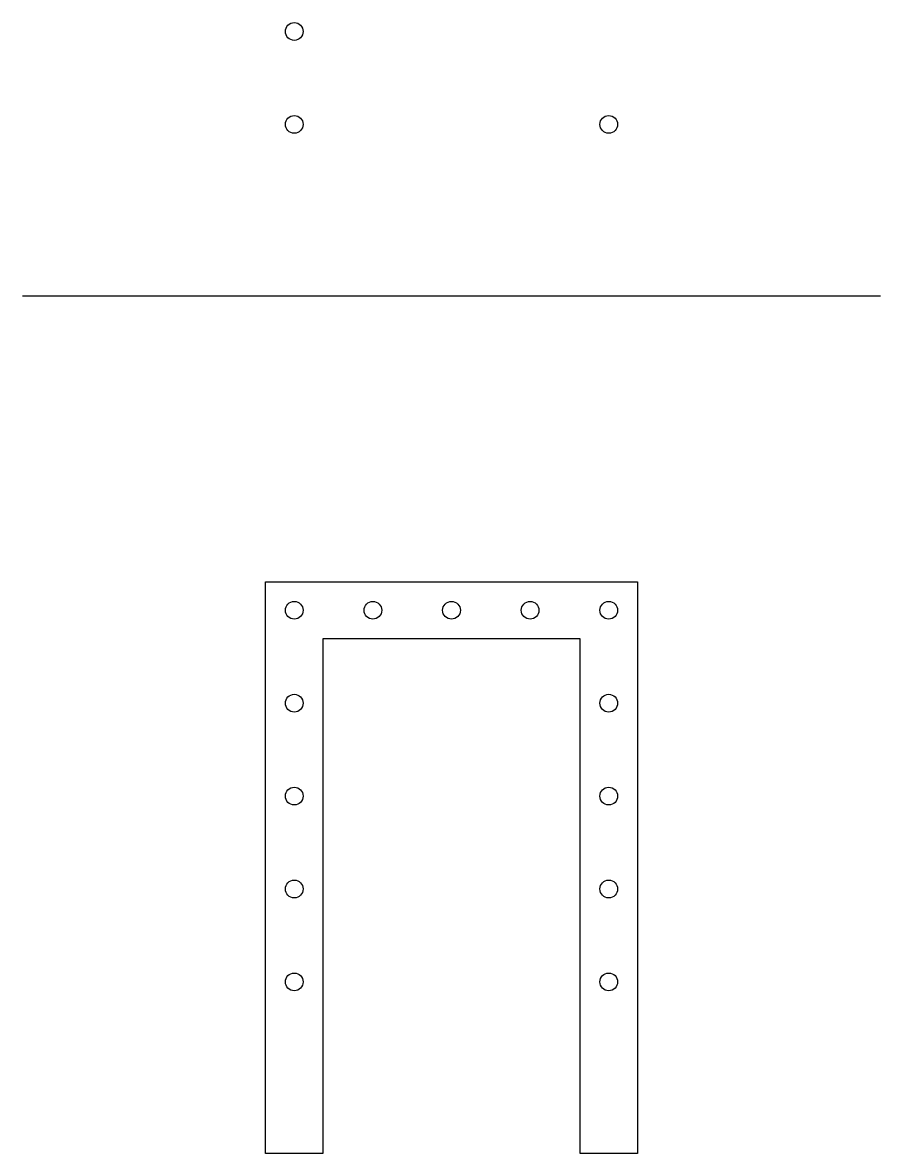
# Model space of a CAD drawing. Header units: millimetres. Extents: x 0 to 150, y -150 to 48.
import ezdxf

# ---------------------------------------------------------------- set-up
doc = ezdxf.new("R2010")
doc.units = ezdxf.units.MM
doc.layers.get('0').update_dxf_attribs({"linetype": 'CONTINUOUS'})

msp = doc.modelspace()

# ---------------------------------------------------------------- linework, layer by layer
msp.add_line((0, 0), (150, 0))
msp.add_lwpolyline([(42.5, -150), (42.5, -50), (107.5, -50), (107.5, -150), (97.5, -150), (97.5, -60), (52.5, -60), (52.5, -150)], close=True)
for centre in [(47.5, 46.25), (47.5, 30), (102.5, 30), (47.5, -55), (61.25, -55), (75, -55), (88.75, -55), (102.5, -55), (47.5, -71.25), (102.5, -71.25), (47.5, -87.5), (102.5, -87.5), (47.5, -103.75), (102.5, -103.75), (47.5, -120), (102.5, -120)]:
    msp.add_circle(centre, 1.55)

doc.saveas('drawing.dxf')
